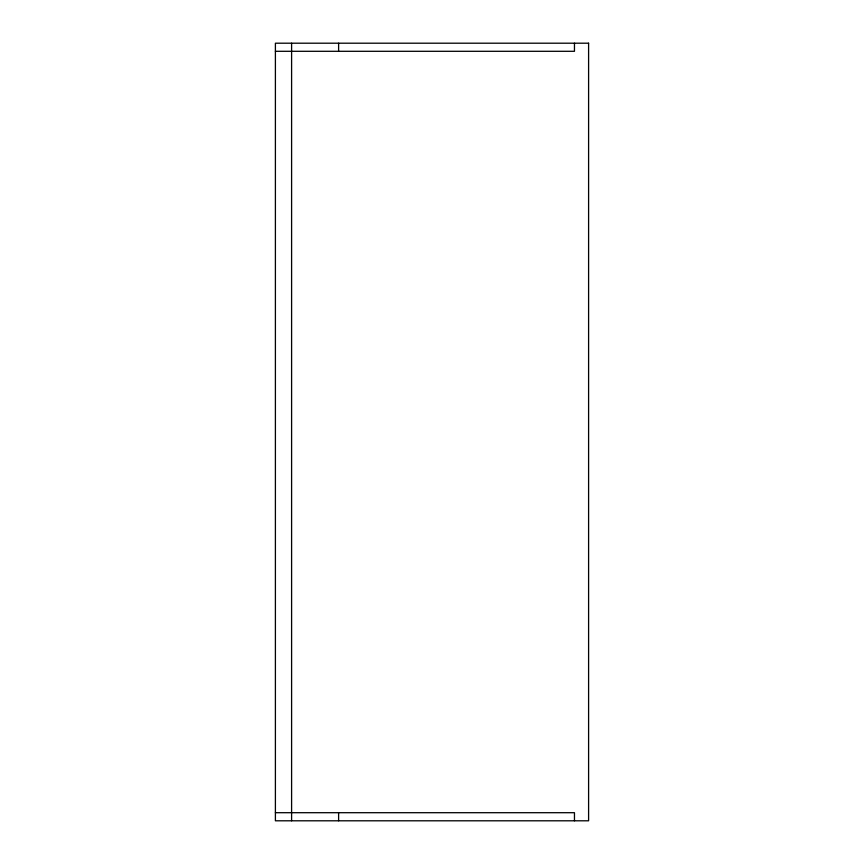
<?xml version="1.0" encoding="UTF-8"?>
<svg xmlns="http://www.w3.org/2000/svg" width="864" height="864" viewBox="0 0 864 864"><rect width="100%" height="100%" fill="white"/><g stroke="black" fill="none" stroke-linecap="round" stroke-linejoin="round"><path stroke-width="1.3" d="M275.4 51.3L574.463 51.3L574.463 43.2M275.4 812.7L574.463 812.7L574.463 820.8M338.612 43.2L338.612 51.3M338.612 812.7L338.612 820.8M291.6 43.2L291.6 820.8M588.6 43.2L275.4 43.2L275.4 820.8L588.6 820.8L588.6 43.2"/></g></svg>
